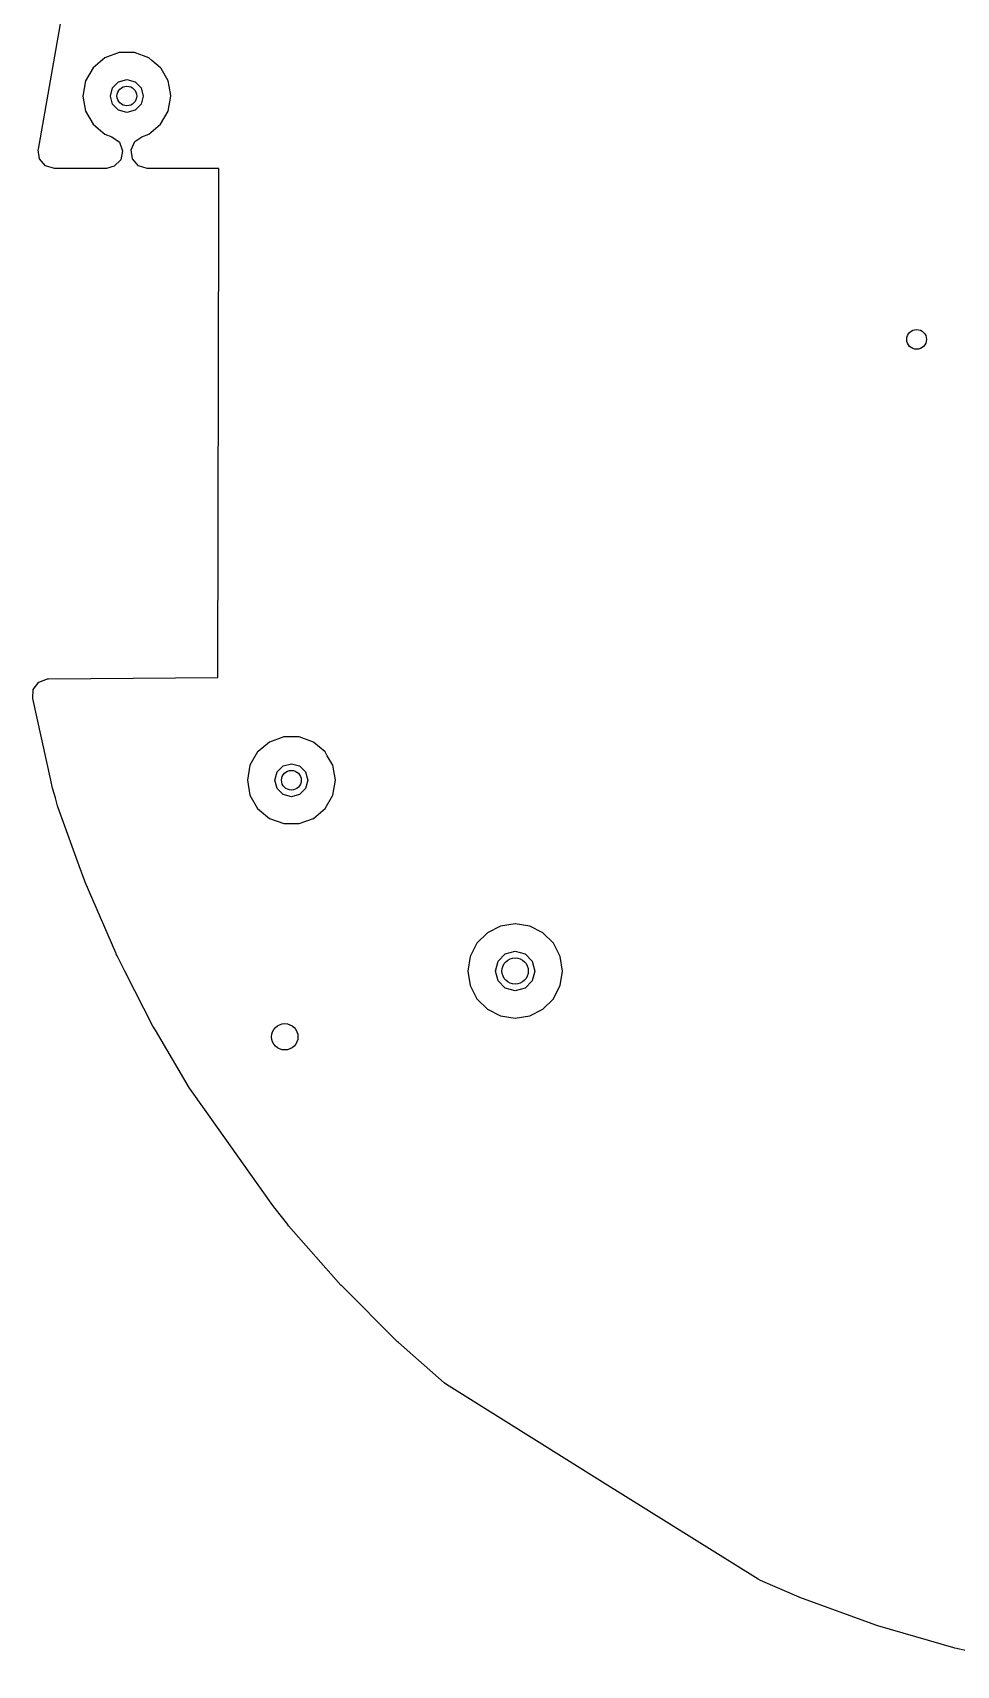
# Model space of a CAD drawing. Extents: x 4.55 to 6.09, y -4.28 to -3.52.
# Drawn here: x 4.5506 to 4.8268, y -4.2727 to -3.7842 of the extents above; entities that cross this region are included whole.
import ezdxf

# ---------------------------------------------------------------- set-up
doc = ezdxf.new("R2010")
doc.units = 0
doc.header["$MEASUREMENT"] = 0
doc.layers.add('BLACK', color=7, linetype='CONTINUOUS')

msp = doc.modelspace()

# ---------------------------------------------------------------- linework, layer by layer
at = {"layer": 'BLACK', "linetype": 'CONTINUOUS'}
for p, q in [((4.55387, -3.81002), (4.56016, -3.77408)), ((4.57645, -3.79018), (4.57215, -3.79174)), ((4.58103, -3.79018), (4.57645, -3.79018)), ((4.58533, -3.79174), (4.58103, -3.79018)), ((4.56865, -3.79468), (4.56636, -3.79864)), ((4.56934, -3.7941), (4.56865, -3.79468)), ((4.56865, -3.79468), (4.56865, -3.79468)), ((4.57215, -3.79174), (4.56934, -3.7941)), ((4.5862, -3.79248), (4.58533, -3.79174)), ((4.58883, -3.79468), (4.5862, -3.79248)), ((4.58896, -3.7949), (4.58883, -3.79468)), ((4.58883, -3.79468), (4.58883, -3.79468)), ((4.58883, -3.79468), (4.58883, -3.79468)), ((4.58883, -3.79468), (4.58883, -3.79468)), ((4.58883, -3.79468), (4.58883, -3.79468)), ((4.59112, -3.79864), (4.58896, -3.7949)), ((4.56636, -3.79864), (4.56557, -3.80315)), ((4.56636, -3.79864), (4.56636, -3.79864)), ((4.57448, -3.80069), (4.57628, -3.79889)), ((4.57628, -3.79889), (4.57874, -3.79823)), ((4.57874, -3.79823), (4.5812, -3.79889)), ((4.5812, -3.79889), (4.583, -3.80069)), ((4.5914, -3.80022), (4.59112, -3.79864)), ((4.59189, -3.80302), (4.5914, -3.80022)), ((4.56557, -3.80315), (4.56557, -3.80315)), ((4.56557, -3.80315), (4.56636, -3.80765)), ((4.57382, -3.80315), (4.57448, -3.80069)), ((4.57448, -3.80561), (4.57382, -3.80315)), ((4.583, -3.80069), (4.58366, -3.80315)), ((4.58366, -3.80315), (4.583, -3.80561)), ((4.59112, -3.80765), (4.59191, -3.80315)), ((4.59191, -3.80315), (4.59189, -3.80302)), ((4.55228, -3.81908), (4.55387, -3.81002)), ((4.56636, -3.80765), (4.56636, -3.80765)), ((4.56636, -3.80765), (4.56865, -3.81162)), ((4.57628, -3.80741), (4.57448, -3.80561)), ((4.57874, -3.80807), (4.57628, -3.80741)), ((4.5812, -3.80741), (4.57874, -3.80807)), ((4.583, -3.80561), (4.5812, -3.80741)), ((4.58883, -3.81162), (4.59112, -3.80765)), ((4.56865, -3.81162), (4.56865, -3.81162)), ((4.56865, -3.81162), (4.57022, -3.81293)), ((4.57022, -3.81293), (4.57215, -3.81456)), ((4.57215, -3.81456), (4.57429, -3.81533)), ((4.58319, -3.81533), (4.58533, -3.81456)), ((4.58533, -3.81456), (4.58883, -3.81162)), ((4.55226, -3.81923), (4.55228, -3.81908)), ((4.55265, -3.82195), (4.55226, -3.81923)), ((4.57429, -3.81533), (4.5765, -3.81696)), ((4.5765, -3.81696), (4.57748, -3.81953)), ((4.57748, -3.81953), (4.57692, -3.82223)), ((4.58003, -3.81923), (4.58117, -3.81672)), ((4.58042, -3.82195), (4.58003, -3.81923)), ((4.58117, -3.81672), (4.58319, -3.81533)), ((4.55445, -3.82403), (4.55265, -3.82195)), ((4.55709, -3.8248), (4.55445, -3.82403)), ((4.57262, -3.8248), (4.55709, -3.8248)), ((4.57499, -3.82419), (4.57262, -3.8248)), ((4.57692, -3.82223), (4.57499, -3.82419)), ((4.58222, -3.82403), (4.58042, -3.82195)), ((4.58486, -3.8248), (4.58222, -3.82403)), ((4.6063, -3.8248), (4.58486, -3.8248)), ((4.60626, -3.83858), (4.6063, -3.8248)), ((4.60591, -3.97717), (4.60626, -3.83858)), ((4.55057, -3.98346), (4.55075, -3.98072)), ((4.55075, -3.98072), (4.55239, -3.97851)), ((4.55239, -3.97851), (4.55496, -3.97754)), ((4.55496, -3.97754), (4.5553, -3.97752)), ((4.5553, -3.97752), (4.60591, -3.97717)), ((4.55599, -4.00787), (4.55057, -3.98346)), ((4.62567, -3.9949), (4.62137, -3.99647)), ((4.63024, -3.9949), (4.62567, -3.9949)), ((4.63454, -3.99647), (4.63024, -3.9949)), ((4.61786, -3.99941), (4.61557, -4.00337)), ((4.618, -3.9993), (4.61786, -3.99941)), ((4.61786, -3.99941), (4.61786, -3.99941)), ((4.62137, -3.99647), (4.618, -3.9993)), ((4.63467, -3.99658), (4.63454, -3.99647)), ((4.63804, -3.99941), (4.63467, -3.99658)), ((4.6387, -4.00055), (4.63804, -3.99941)), ((4.63804, -3.99941), (4.63804, -3.99941)), ((4.63804, -3.99941), (4.63804, -3.99941)), ((4.63804, -3.99941), (4.63804, -3.99941)), ((4.63804, -3.99941), (4.63804, -3.99941)), ((4.64033, -4.00337), (4.6387, -4.00055)), ((4.61557, -4.00337), (4.61478, -4.00787)), ((4.61557, -4.00337), (4.61557, -4.00337)), ((4.62303, -4.00787), (4.62369, -4.00541)), ((4.62369, -4.00541), (4.62549, -4.00361)), ((4.62549, -4.00361), (4.62795, -4.00295)), ((4.62795, -4.00295), (4.63041, -4.00361)), ((4.63041, -4.00361), (4.63221, -4.00541)), ((4.63221, -4.00541), (4.63287, -4.00787)), ((4.64113, -4.00787), (4.64033, -4.00337)), ((4.55651, -4.01021), (4.55599, -4.00787)), ((4.55659, -4.01051), (4.55651, -4.01021)), ((4.55737, -4.01319), (4.55659, -4.01051)), ((4.61478, -4.00787), (4.61478, -4.00787)), ((4.61478, -4.00787), (4.61557, -4.01238)), ((4.62369, -4.01033), (4.62303, -4.00787)), ((4.62549, -4.01214), (4.62369, -4.01033)), ((4.63221, -4.01033), (4.63041, -4.01214)), ((4.63287, -4.00787), (4.63221, -4.01033)), ((4.64033, -4.01238), (4.64113, -4.00787)), ((4.55804, -4.01549), (4.55737, -4.01319)), ((4.55813, -4.01579), (4.55804, -4.01549)), ((4.61557, -4.01238), (4.61557, -4.01238)), ((4.61557, -4.01238), (4.61786, -4.01634)), ((4.62795, -4.0128), (4.62549, -4.01214)), ((4.63041, -4.01214), (4.62795, -4.0128)), ((4.63804, -4.01634), (4.64033, -4.01238)), ((4.5645, -4.03346), (4.55813, -4.01579)), ((4.61786, -4.01634), (4.61786, -4.01634)), ((4.61786, -4.01634), (4.61786, -4.01634)), ((4.61786, -4.01634), (4.62137, -4.01928)), ((4.62137, -4.01928), (4.62567, -4.02085)), ((4.63024, -4.02085), (4.63454, -4.01928)), ((4.63454, -4.01928), (4.63804, -4.01634)), ((4.62567, -4.02085), (4.62567, -4.02085)), ((4.62567, -4.02085), (4.63024, -4.02085)), ((4.63024, -4.02085), (4.63024, -4.02085)), ((4.56615, -4.03807), (4.5645, -4.03346)), ((4.56627, -4.03835), (4.56615, -4.03807)), ((4.57541, -4.05949), (4.56627, -4.03835)), ((4.68658, -4.05353), (4.68345, -4.05665)), ((4.69052, -4.05152), (4.68658, -4.05353)), ((4.69488, -4.05083), (4.69052, -4.05152)), ((4.69925, -4.05152), (4.69488, -4.05083)), ((4.69488, -4.05083), (4.69488, -4.05083)), ((4.70319, -4.05353), (4.69925, -4.05152)), ((4.70631, -4.05665), (4.70319, -4.05353)), ((4.57567, -4.06009), (4.57541, -4.05949)), ((4.68345, -4.05665), (4.68144, -4.06059)), ((4.69193, -4.05985), (4.69488, -4.05906)), ((4.69488, -4.05906), (4.69783, -4.05985)), ((4.70832, -4.06059), (4.70631, -4.05665)), ((4.5758, -4.06037), (4.57567, -4.06009)), ((4.57814, -4.06496), (4.5758, -4.06037)), ((4.68144, -4.06059), (4.68075, -4.06496)), ((4.68898, -4.06496), (4.68977, -4.06201)), ((4.68977, -4.06201), (4.69193, -4.05985)), ((4.69783, -4.05985), (4.7, -4.06201)), ((4.7, -4.06201), (4.70079, -4.06496)), ((4.70901, -4.06496), (4.70832, -4.06059)), ((4.58115, -4.07087), (4.57814, -4.06496)), ((4.68075, -4.06496), (4.68075, -4.06496)), ((4.68075, -4.06496), (4.68144, -4.06933)), ((4.68144, -4.06933), (4.68345, -4.07327)), ((4.68977, -4.06791), (4.68898, -4.06496)), ((4.69193, -4.07007), (4.68977, -4.06791)), ((4.7, -4.06791), (4.69783, -4.07007)), ((4.70079, -4.06496), (4.7, -4.06791)), ((4.70678, -4.07236), (4.70832, -4.06933)), ((4.70832, -4.06933), (4.70901, -4.06496)), ((4.70832, -4.06933), (4.70832, -4.06933)), ((4.70832, -4.06933), (4.70832, -4.06933)), ((4.70901, -4.06496), (4.70901, -4.06496)), ((4.58655, -4.08147), (4.58115, -4.07087)), ((4.68345, -4.07327), (4.68658, -4.07639)), ((4.69488, -4.07087), (4.69193, -4.07007)), ((4.69783, -4.07007), (4.69488, -4.07087)), ((4.70319, -4.07639), (4.70631, -4.07327)), ((4.70631, -4.07327), (4.70678, -4.07236)), ((4.68658, -4.07639), (4.69052, -4.0784)), ((4.69052, -4.0784), (4.69488, -4.07909)), ((4.69488, -4.07909), (4.69925, -4.0784)), ((4.69488, -4.07909), (4.69488, -4.07909)), ((4.69488, -4.07909), (4.69488, -4.07909)), ((4.69925, -4.0784), (4.70319, -4.07639)), ((4.69925, -4.0784), (4.69925, -4.0784)), ((4.69925, -4.0784), (4.69925, -4.0784)), ((4.5867, -4.08174), (4.58655, -4.08147)), ((4.58726, -4.08268), (4.5867, -4.08174)), ((4.59752, -4.10004), (4.58726, -4.08268)), ((4.59775, -4.10038), (4.59752, -4.10004)), ((4.60196, -4.1063), (4.59775, -4.10038)), ((4.62195, -4.13438), (4.60196, -4.1063)), ((4.62303, -4.1359), (4.62195, -4.13438)), ((4.62315, -4.13606), (4.62303, -4.1359)), ((4.62687, -4.14085), (4.62315, -4.13606)), ((4.62693, -4.14093), (4.62687, -4.14085)), ((4.62712, -4.14117), (4.62693, -4.14093)), ((4.64279, -4.15893), (4.62712, -4.14117)), ((4.643, -4.15915), (4.64279, -4.15893)), ((4.65974, -4.1759), (4.643, -4.15915)), ((4.65997, -4.17611), (4.65974, -4.1759)), ((4.67367, -4.18819), (4.65997, -4.17611)), ((4.67431, -4.18867), (4.67367, -4.18819)), ((4.69055, -4.19882), (4.67431, -4.18867)), ((4.72101, -4.21786), (4.69055, -4.19882)), ((4.76758, -4.24696), (4.72101, -4.21786)), ((4.76822, -4.2473), (4.76758, -4.24696)), ((4.78054, -4.25263), (4.76822, -4.2473)), ((4.78083, -4.25274), (4.78054, -4.25263)), ((4.80311, -4.26077), (4.78083, -4.25274)), ((4.8034, -4.26086), (4.80311, -4.26077)), ((4.82614, -4.26747), (4.8034, -4.26086)), ((4.82644, -4.26754), (4.82614, -4.26747)), ((4.84956, -4.27271), (4.82644, -4.26754))]:
    msp.add_line(p, q, dxfattribs=at)
at = {"layer": 'BLACK'}
for centre, radius in [((4.57874, -3.80315), 0.00295), ((4.81496, -3.87598), 0.00295), ((4.62795, -4.00787), 0.00295), ((4.69488, -4.06496), 0.00394), ((4.62598, -4.08465), 0.00394)]:
    msp.add_circle(centre, radius, dxfattribs=at)

doc.saveas('drawing.dxf')
